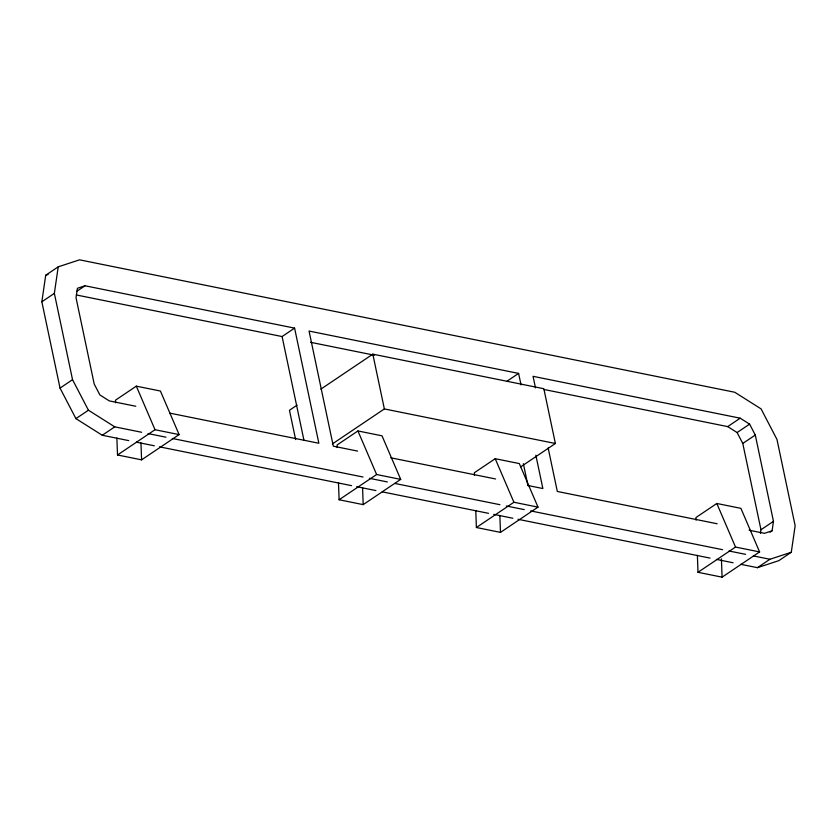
<?xml version="1.0" encoding="UTF-8"?>
<svg xmlns="http://www.w3.org/2000/svg" width="837" height="837" viewBox="0 0 837 837"><rect width="100%" height="100%" fill="white"/><g stroke="black" fill="none" stroke-linecap="round" stroke-linejoin="round"><path stroke-width="1.26" d="M128.762 440.618L102.26 435.261L75.926 418.626L60.034 388.096L41.85 301.791L45.711 275.247L58.213 266.836L79.567 259.836L734.74 392.25L761.074 408.885L776.966 439.415L795.15 525.72L791.289 552.263L778.787 560.675L757.433 567.674L740.787 564.316M141.641 432.279L114.763 426.849L88.429 410.214L72.537 379.674L54.353 293.368L58.213 266.836M760.446 533.315L760.969 529.758L742.785 443.453L737.104 432.551L727.698 426.608L543.569 389.393M770.009 532.217L772.091 530.815L773.472 521.336L755.288 435.041L749.607 424.129L740.201 418.186L533.054 376.326L535.481 387.834M41.85 301.791L54.353 293.368M76.701 291.391L85.039 285.773L294.593 328.125L318.855 443.254L170.057 413.185M60.034 388.096L72.537 379.674M75.926 418.626L88.429 410.214M116.877 438.023L117.504 454.972L141.589 459.848L179.108 434.591L160.411 391.025L136.316 386.16L115.475 400.191L115.579 402.796M102.26 435.261L114.763 426.849M76.366 294.969L282.09 336.547L294.593 328.125M117.504 454.972L155.023 429.726L179.108 434.591M297.041 405.171L289.456 410.276L295.628 439.571M320.853 389.142L372.821 354.156L543.841 388.724L555.381 443.495L520.74 466.816M332.394 443.913L384.361 408.927L555.381 443.495M338.483 482.803L339.111 499.762L363.195 504.627L400.703 479.381L382.007 435.815L357.922 430.95L337.081 444.97L337.175 447.586M507.138 381.117L518.605 373.407L521.032 384.915M339.111 499.762L376.619 474.516L400.703 479.381M475.772 510.549L476.399 527.509L500.484 532.384L538.003 507.128L519.306 463.562L495.211 458.697L474.37 472.727L474.474 475.332M476.399 527.509L513.918 502.263L538.003 507.128M727.698 426.608L740.201 418.186M737.104 432.551L749.607 424.129M742.785 443.453L755.288 435.041M697.378 555.339L698.006 572.299L722.09 577.164L759.598 551.918L740.902 508.352L716.817 503.476L695.976 517.507L696.07 520.122M760.969 529.758L773.472 521.336M698.006 572.299L735.514 547.053L759.598 551.918M757.433 567.674L769.935 559.262L791.289 552.263M45.711 275.247L48.086 274.473M85.039 285.773L77.412 288.273L76.031 297.752L94.215 384.057L99.896 394.959L109.302 400.902L135.793 406.259M772.091 530.815L764.463 533.315L749.125 530.219M518.605 373.407L309.052 331.054L333.314 446.184L357.587 451.091M310.6 342.312L374.484 355.223M390.806 457.797L495.588 478.973M527.53 485.429L542.868 488.536L535.858 455.276M717.152 523.753L557.316 491.455L548.151 447.962M148.034 433.576L165.956 437.196M172.349 438.483L363.017 477.017M369.41 478.314L387.322 481.934M395.001 483.483L499.93 504.69M506.333 505.987L524.244 509.607M530.648 510.905L722.582 549.689M728.985 550.987L745.621 554.345M753.3 555.904L769.935 559.262M136.441 442.177L154.364 445.797M159.49 446.832L351.55 485.648M356.667 486.684L375.876 490.566M382.279 491.863L488.546 513.332M493.673 514.368L512.872 518.249M517.998 519.285L710.058 558.101M716.451 559.398L733.097 562.767M716.817 503.476L735.514 547.053M495.211 458.697L513.918 502.263M357.922 430.95L376.619 474.516M136.316 386.16L155.023 429.726M523.355 463.688L527.938 485.439M372.821 354.156L384.361 408.927M282.09 336.547L303.925 440.157M721.41 558.907L722.09 577.164M499.856 515.425L500.484 532.384M362.567 487.678L363.195 504.627M140.961 442.888L141.589 459.848"/></g></svg>
